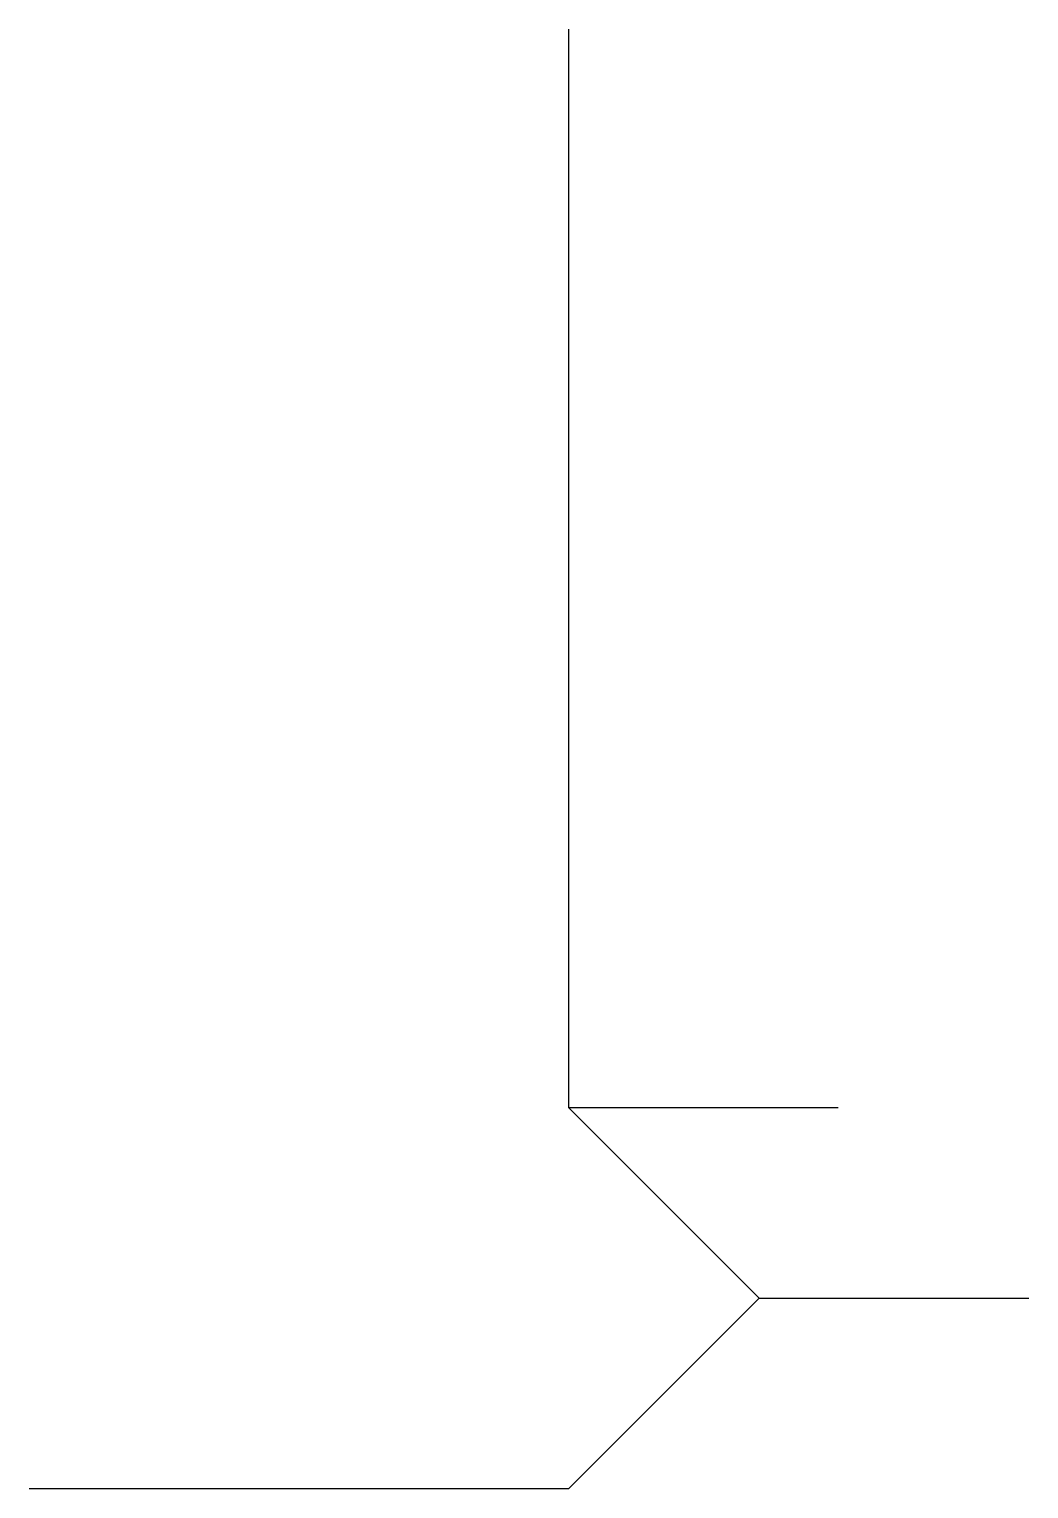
# Model space of a CAD drawing. Header units: millimetres. Extents: x -10 to 8.5, y -27.1 to 0.
import ezdxf

# ---------------------------------------------------------------- set-up
doc = ezdxf.new("R2010")
doc.units = ezdxf.units.MM
doc.layers.get('0').update_dxf_attribs({"linetype": 'CONTINUOUS'})

msp = doc.modelspace()

# ---------------------------------------------------------------- linework, layer by layer
for p, q in [((0, 0), (0, -20)), ((0, -20), (3.536, -23.536)), ((0, -20), (5, -20)), ((3.536, -23.536), (0, -27.071)), ((3.536, -23.536), (8.536, -23.536)), ((0, -27.071), (-10, -27.071))]:
    msp.add_line(p, q)

doc.saveas('drawing.dxf')
